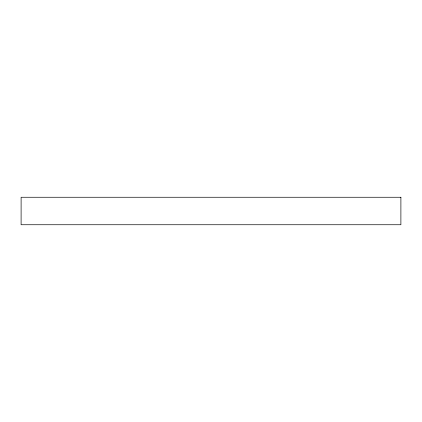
<?xml version="1.0" encoding="UTF-8"?>
<svg xmlns="http://www.w3.org/2000/svg" width="422" height="422" viewBox="0 0 422 422"><rect width="100%" height="100%" fill="white"/><g stroke="black" fill="none" stroke-linecap="round" stroke-linejoin="round"><path stroke-width="0.63" d="M400.889 197.259L21.111 197.259L21.1 224.741L400.889 224.741L400.9 197.259"/></g></svg>
